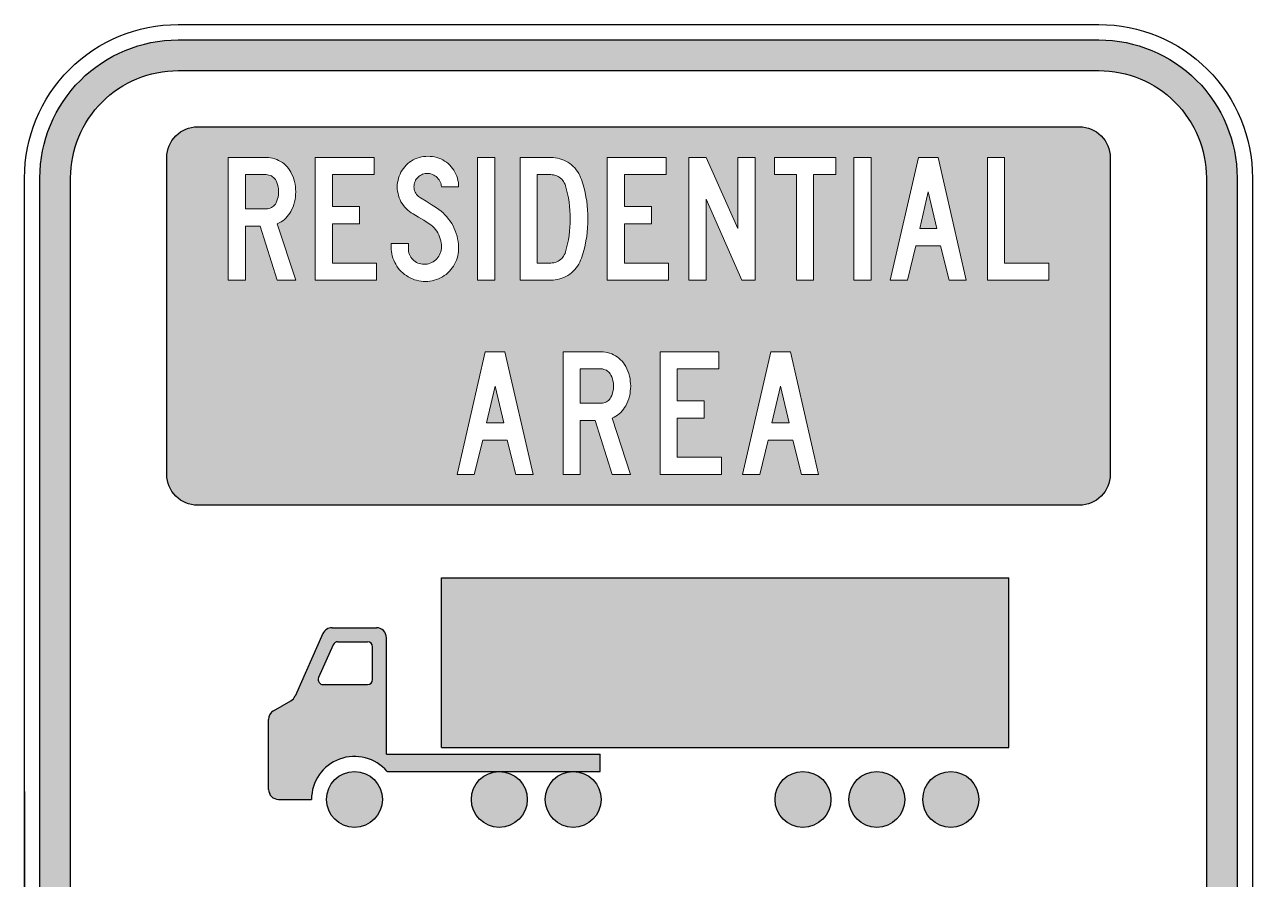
# Model space of a CAD drawing. Extents: x 134.8 to 151.8, y 183.6 to 208.6.
# Drawn here: x 134.77 to 151.77, y 196.74 to 208.58 of the extents above; entities that cross this region are included whole.
import ezdxf

# ---------------------------------------------------------------- set-up
doc = ezdxf.new("R2010")
doc.units = 0
doc.header["$LTSCALE"] = 12
doc.header["$MEASUREMENT"] = 0
doc.layers.add('L18', color=4, linetype='CONTINUOUS')

msp = doc.modelspace()

# ---------------------------------------------------------------- hatches: boundary and pattern name
at = {"layer": 'L18'}
h = msp.add_hatch(color=256, dxfattribs=at)
edge = h.paths.add_edge_path(flags=16)
edge.add_line((135.412, 189.46), (135.412, 206.459))
edge.add_arc((136.899, 206.459), 1.487, 90, 180, ccw=False)
edge.add_line((136.899, 207.946), (149.649, 207.946))
edge.add_arc((149.649, 206.459), 1.487, 0, 90, ccw=False)
edge.add_line((151.136, 206.459), (151.136, 189.46))
edge.add_arc((149.649, 189.46), 1.487, 270, 360, ccw=False)
edge.add_line((149.649, 187.972), (136.899, 187.972))
edge.add_arc((136.899, 189.46), 1.487, 180, 270, ccw=False)
edge = h.paths.add_edge_path()
edge.add_line((134.987, 189.46), (134.987, 206.459))
edge.add_arc((136.899, 206.459), 1.912, 90, 180, ccw=False)
edge.add_line((136.899, 208.371), (149.649, 208.371))
edge.add_arc((149.649, 206.459), 1.912, 0, 90, ccw=False)
edge.add_line((151.561, 206.459), (151.561, 189.46))
edge.add_arc((149.649, 189.46), 1.912, 270, 360, ccw=False)
edge.add_line((149.649, 187.547), (136.899, 187.547))
edge.add_arc((136.899, 189.46), 1.912, 180, 270, ccw=False)
h = msp.add_hatch(color=256, dxfattribs=at)
h.paths.add_polyline_path([(141.408, 203.066), (141.169, 203.066), (141.289, 203.576)], flags=0)
h.paths.add_polyline_path([(140.762, 202.351), (141.152, 204.051), (141.425, 204.051), (141.815, 202.351), (141.577, 202.351), (141.458, 202.828), (141.119, 202.828), (141.001, 202.351)], flags=16)
h.paths.add_polyline_path([(143.572, 202.351), (143.572, 204.051), (144.388, 204.051), (144.388, 203.813), (143.81, 203.813), (143.81, 203.371), (144.184, 203.371), (144.184, 203.134), (143.81, 203.134), (143.81, 202.59), (144.421, 202.59), (144.421, 202.351)], flags=16)
h.paths.add_polyline_path([(145.36, 203.066), (145.122, 203.066), (145.242, 203.576)], flags=0)
h.paths.add_polyline_path([(144.715, 202.351), (145.106, 204.051), (145.377, 204.051), (145.767, 202.351), (145.531, 202.351), (145.411, 202.828), (145.071, 202.828), (144.953, 202.351)], flags=16)
h.paths.add_polyline_path([(138.8, 205.042), (138.8, 206.742), (139.615, 206.742), (139.615, 206.506), (139.037, 206.506), (139.037, 206.064), (139.411, 206.064), (139.411, 205.825), (139.037, 205.825), (139.037, 205.281), (139.649, 205.281), (139.649, 205.042)], flags=16)
h.paths.add_polyline_path([(141.045, 205.042), (141.045, 206.742), (141.283, 206.742), (141.283, 205.042)], flags=16)
h.paths.add_polyline_path([(141.873, 205.281), (142.06, 205.281), (142.08, 205.282), (142.102, 205.285), (142.121, 205.29), (142.142, 205.298), (142.161, 205.306), (142.178, 205.317), (142.195, 205.33), (142.211, 205.344), (142.225, 205.36), (142.236, 205.377), (142.247, 205.394), (142.257, 205.413), (142.263, 205.434), (142.279, 205.491), (142.292, 205.546), (142.303, 205.604), (142.312, 205.661), (142.32, 205.72), (142.325, 205.776), (142.328, 205.835), (142.328, 205.893), (142.328, 205.952), (142.325, 206.008), (142.32, 206.067), (142.312, 206.125), (142.303, 206.182), (142.292, 206.239), (142.279, 206.296), (142.263, 206.352), (142.257, 206.371), (142.247, 206.39), (142.236, 206.409), (142.225, 206.425), (142.211, 206.441), (142.195, 206.455), (142.178, 206.468), (142.161, 206.479), (142.142, 206.488), (142.121, 206.495), (142.102, 206.501), (142.08, 206.504), (142.06, 206.506), (141.873, 206.506)], flags=0)
h.paths.add_polyline_path([(141.635, 205.042), (142.06, 205.042), (142.091, 205.044), (142.121, 205.047), (142.153, 205.052), (142.183, 205.06), (142.213, 205.069), (142.241, 205.082), (142.27, 205.094), (142.296, 205.11), (142.322, 205.128), (142.345, 205.147), (142.369, 205.167), (142.391, 205.189), (142.412, 205.213), (142.429, 205.238), (142.446, 205.265), (142.461, 205.292), (142.473, 205.32), (142.484, 205.349), (142.503, 205.407), (142.521, 205.467), (142.535, 205.527), (142.546, 205.587), (142.557, 205.647), (142.565, 205.708), (142.569, 205.77), (142.573, 205.832), (142.574, 205.893), (142.573, 205.955), (142.569, 206.016), (142.565, 206.078), (142.557, 206.138), (142.546, 206.199), (142.535, 206.259), (142.521, 206.319), (142.503, 206.378), (142.484, 206.436), (142.473, 206.466), (142.461, 206.495), (142.446, 206.521), (142.429, 206.548), (142.412, 206.573), (142.391, 206.597), (142.369, 206.619), (142.345, 206.64), (142.322, 206.659), (142.296, 206.676), (142.27, 206.692), (142.241, 206.704), (142.213, 206.716), (142.183, 206.725), (142.153, 206.733), (142.121, 206.739), (142.091, 206.742), (142.06, 206.742), (141.635, 206.742)], flags=16)
h.paths.add_polyline_path([(142.841, 205.042), (142.841, 206.742), (143.655, 206.742), (143.655, 206.506), (143.079, 206.506), (143.079, 206.064), (143.452, 206.064), (143.452, 205.825), (143.079, 205.825), (143.079, 205.281), (143.69, 205.281), (143.69, 205.042)], flags=16)
h.paths.add_polyline_path([(143.973, 205.042), (143.973, 206.742), (144.209, 206.742), (144.651, 205.757), (144.651, 206.742), (144.89, 206.742), (144.89, 205.042), (144.703, 205.042), (144.209, 206.165), (144.209, 205.042)], flags=16)
h.paths.add_polyline_path([(145.463, 205.042), (145.463, 206.506), (145.156, 206.506), (145.156, 206.742), (146.006, 206.742), (146.006, 206.506), (145.699, 206.506), (145.699, 205.042)], flags=16)
h.paths.add_polyline_path([(146.255, 205.042), (146.255, 206.742), (146.493, 206.742), (146.493, 205.042)], flags=16)
h.paths.add_polyline_path([(147.404, 205.757), (147.167, 205.757), (147.286, 206.267)], flags=0)
h.paths.add_polyline_path([(146.759, 205.042), (147.15, 206.742), (147.422, 206.742), (147.811, 205.042), (147.575, 205.042), (147.455, 205.519), (147.115, 205.519), (146.997, 205.042)], flags=16)
edge = h.paths.add_edge_path()
edge.add_line((136.744, 202.351), (136.744, 206.742))
edge.add_arc((137.169, 206.742), 0.425, 90, 180, ccw=False)
edge.add_line((137.169, 207.167), (149.379, 207.167))
edge.add_arc((149.379, 206.742), 0.425, 0, 90, ccw=False)
edge.add_line((149.804, 206.742), (149.804, 202.351))
edge.add_arc((149.379, 202.351), 0.425, -90, 0, ccw=False)
edge.add_line((149.379, 201.926), (137.169, 201.926))
edge.add_arc((137.169, 202.351), 0.425, 180, 270, ccw=False)
h.paths.add_polyline_path([(148.954, 205.042), (148.105, 205.042), (148.105, 206.742), (148.342, 206.742), (148.342, 205.281), (148.954, 205.281)], flags=16)
h.paths.add_polyline_path([(142.91, 203.134), (142.937, 203.145), (142.961, 203.159), (142.985, 203.175), (143.008, 203.192), (143.029, 203.211), (143.049, 203.234), (143.067, 203.256), (143.082, 203.279), (143.097, 203.303), (143.112, 203.335), (143.127, 203.368), (143.139, 203.401), (143.149, 203.436), (143.157, 203.47), (143.161, 203.505), (143.165, 203.54), (143.166, 203.576), (143.165, 203.611), (143.161, 203.645), (143.157, 203.682), (143.149, 203.715), (143.139, 203.75), (143.127, 203.783), (143.112, 203.816), (143.097, 203.848), (143.082, 203.873), (143.065, 203.898), (143.046, 203.92), (143.026, 203.942), (143.004, 203.961), (142.98, 203.98), (142.956, 203.996), (142.929, 204.01), (142.903, 204.023), (142.874, 204.032), (142.846, 204.042), (142.817, 204.046), (142.787, 204.05), (142.757, 204.051), (142.232, 204.051), (142.232, 202.351), (142.468, 202.351), (142.468, 203.099), (142.672, 203.099), (142.91, 202.351), (143.165, 202.351)], flags=16)
h.paths.add_polyline_path([(142.757, 203.338), (142.468, 203.338), (142.468, 203.813), (142.757, 203.813), (142.776, 203.813), (142.795, 203.808), (142.813, 203.803), (142.83, 203.795), (142.846, 203.784), (142.86, 203.773), (142.873, 203.759), (142.884, 203.745), (142.893, 203.729), (142.906, 203.702), (142.914, 203.675), (142.921, 203.647), (142.926, 203.619), (142.928, 203.59), (142.928, 203.56), (142.926, 203.532), (142.921, 203.503), (142.914, 203.477), (142.906, 203.448), (142.893, 203.423), (142.884, 203.406), (142.873, 203.391), (142.86, 203.377), (142.846, 203.366), (142.83, 203.357), (142.813, 203.349), (142.795, 203.342), (142.776, 203.339)], flags=0)
h.paths.add_polyline_path([(138.273, 205.825), (138.3, 205.836), (138.325, 205.851), (138.349, 205.866), (138.371, 205.884), (138.391, 205.904), (138.412, 205.925), (138.429, 205.947), (138.447, 205.971), (138.461, 205.994), (138.477, 206.027), (138.491, 206.059), (138.502, 206.092), (138.511, 206.127), (138.519, 206.161), (138.524, 206.196), (138.527, 206.231), (138.529, 206.267), (138.527, 206.302), (138.524, 206.338), (138.519, 206.373), (138.511, 206.408), (138.502, 206.441), (138.491, 206.474), (138.477, 206.507), (138.461, 206.539), (138.445, 206.564), (138.428, 206.589), (138.41, 206.611), (138.39, 206.633), (138.368, 206.654), (138.344, 206.671), (138.319, 206.687), (138.292, 206.701), (138.265, 206.714), (138.238, 206.725), (138.208, 206.733), (138.18, 206.738), (138.15, 206.742), (138.121, 206.742), (137.594, 206.742), (137.594, 205.042), (137.833, 205.042), (137.833, 205.791), (138.036, 205.791), (138.273, 205.042), (138.529, 205.042)], flags=16)
h.paths.add_polyline_path([(138.121, 206.029), (137.833, 206.029), (137.833, 206.506), (138.121, 206.506), (138.139, 206.504), (138.158, 206.499), (138.175, 206.495), (138.193, 206.487), (138.208, 206.476), (138.222, 206.465), (138.237, 206.45), (138.248, 206.436), (138.257, 206.42), (138.268, 206.394), (138.278, 206.367), (138.284, 206.338), (138.289, 206.31), (138.292, 206.281), (138.292, 206.253), (138.289, 206.223), (138.284, 206.195), (138.278, 206.168), (138.268, 206.141), (138.257, 206.114), (138.248, 206.098), (138.237, 206.083), (138.222, 206.068), (138.208, 206.057), (138.193, 206.048), (138.175, 206.04), (138.158, 206.034), (138.139, 206.03)], flags=0)
h.paths.add_polyline_path([(140.088, 205.484), (140.088, 205.552), (139.85, 205.552), (139.85, 205.502), (139.851, 205.47), (139.853, 205.44), (139.859, 205.409), (139.866, 205.379), (139.875, 205.349), (139.886, 205.319), (139.899, 205.29), (139.913, 205.263), (139.929, 205.237), (139.948, 205.211), (139.967, 205.188), (139.989, 205.164), (140.011, 205.143), (140.035, 205.123), (140.061, 205.106), (140.087, 205.088), (140.115, 205.074), (140.143, 205.061), (140.172, 205.05), (140.202, 205.042), (140.232, 205.035), (140.263, 205.03), (140.295, 205.027), (140.325, 205.027), (140.357, 205.027), (140.387, 205.03), (140.416, 205.035), (140.446, 205.042), (140.476, 205.052), (140.505, 205.063), (140.533, 205.076), (140.56, 205.09), (140.585, 205.107), (140.611, 205.124), (140.634, 205.145), (140.656, 205.167), (140.677, 205.189), (140.696, 205.213), (140.713, 205.238), (140.729, 205.265), (140.742, 205.293), (140.754, 205.322), (140.764, 205.35), (140.772, 205.38), (140.778, 205.41), (140.783, 205.44), (140.784, 205.472), (140.784, 205.502), (140.781, 205.54), (140.778, 205.577), (140.77, 205.615), (140.762, 205.653), (140.751, 205.69), (140.738, 205.726), (140.723, 205.761), (140.707, 205.794), (140.688, 205.828), (140.667, 205.86), (140.645, 205.89), (140.622, 205.92), (140.595, 205.948), (140.568, 205.975), (140.54, 206), (140.51, 206.024), (140.478, 206.046), (140.405, 206.092), (140.333, 206.138), (140.257, 206.182), (140.241, 206.191), (140.227, 206.204), (140.213, 206.217), (140.202, 206.231), (140.191, 206.247), (140.183, 206.264), (140.175, 206.281), (140.17, 206.299), (140.167, 206.318), (140.166, 206.337), (140.167, 206.356), (140.169, 206.375), (140.173, 206.392), (140.18, 206.411), (140.188, 206.427), (140.197, 206.442), (140.21, 206.458), (140.222, 206.472), (140.237, 206.483), (140.252, 206.495), (140.268, 206.504), (140.285, 206.512), (140.303, 206.517), (140.322, 206.52), (140.341, 206.521), (140.36, 206.521), (140.38, 206.52), (140.401, 206.515), (140.42, 206.509), (140.439, 206.499), (140.456, 206.49), (140.473, 206.477), (140.488, 206.463), (140.502, 206.449), (140.514, 206.431), (140.524, 206.414), (140.533, 206.395), (140.54, 206.376), (140.544, 206.356), (140.546, 206.335), (140.784, 206.335), (140.783, 206.365), (140.78, 206.395), (140.775, 206.425), (140.767, 206.455), (140.757, 206.483), (140.746, 206.512), (140.732, 206.539), (140.718, 206.566), (140.701, 206.591), (140.682, 206.615), (140.66, 206.637), (140.637, 206.657), (140.614, 206.676), (140.59, 206.693), (140.563, 206.709), (140.536, 206.722), (140.508, 206.733), (140.48, 206.742), (140.45, 206.75), (140.42, 206.755), (140.39, 206.758), (140.36, 206.76), (140.33, 206.758), (140.298, 206.755), (140.27, 206.75), (140.24, 206.742), (140.211, 206.733), (140.183, 206.722), (140.156, 206.709), (140.129, 206.693), (140.104, 206.676), (140.08, 206.657), (140.058, 206.637), (140.038, 206.615), (140.019, 206.591), (140.001, 206.566), (139.986, 206.539), (139.973, 206.512), (139.96, 206.483), (139.951, 206.455), (139.945, 206.425), (139.938, 206.395), (139.935, 206.365), (139.935, 206.335), (139.935, 206.305), (139.938, 206.274), (139.945, 206.244), (139.951, 206.215), (139.962, 206.185), (139.973, 206.158), (139.986, 206.13), (140.001, 206.105), (140.019, 206.079), (140.038, 206.056), (140.058, 206.034), (140.08, 206.013), (140.104, 205.994), (140.129, 205.977), (140.156, 205.961), (140.23, 205.918), (140.304, 205.873), (140.377, 205.825), (140.401, 205.808), (140.423, 205.789), (140.443, 205.768), (140.462, 205.746), (140.48, 205.723), (140.495, 205.697), (140.508, 205.672), (140.521, 205.645), (140.53, 205.617), (140.536, 205.589), (140.543, 205.56), (140.546, 205.532), (140.546, 205.502), (140.546, 205.48), (140.543, 205.458), (140.536, 205.435), (140.53, 205.415), (140.521, 205.394), (140.51, 205.375), (140.497, 205.357), (140.483, 205.339), (140.467, 205.323), (140.45, 205.309), (140.431, 205.298), (140.412, 205.287), (140.391, 205.278), (140.369, 205.271), (140.347, 205.267), (140.325, 205.263), (140.304, 205.263), (140.282, 205.265), (140.262, 205.268), (140.241, 205.273), (140.221, 205.281), (140.202, 205.29), (140.183, 205.301), (140.166, 205.315), (140.15, 205.33), (140.136, 205.345), (140.123, 205.363), (140.112, 205.382), (140.104, 205.401), (140.096, 205.421), (140.091, 205.442), (140.088, 205.464)], flags=16)
h = msp.add_hatch(color=256, dxfattribs=at)
h.paths.add_polyline_path([(140.545, 200.92), (140.545, 198.57), (148.399, 198.57), (148.399, 200.92)])
h.paths.add_polyline_path([(139.794, 198.238), (142.744, 198.238), (142.744, 198.48), (139.785, 198.48), (139.785, 200.091, 0.414214), (139.646, 200.229), (139.031, 200.229, 0.296213), (138.905, 200.147), (138.52, 199.282, -0.158384), (138.462, 199.218), (138.222, 199.08, 0.267949), (138.153, 198.96), (138.153, 197.989, 0.414214), (138.291, 197.851), (138.748, 197.851, -0.696123)])
h.paths.add_polyline_path([(138.909, 199.441, -0.542956), (138.846, 199.538), (139.049, 199.994, -0.296213), (139.112, 200.035), (139.522, 200.035, -0.414214), (139.591, 199.966), (139.591, 199.51, -0.414214), (139.522, 199.441)], flags=16)
h.paths.add_polyline_path([(139.729, 197.851, 1), (138.955, 197.851, 1)])
h.paths.add_polyline_path([(141.734, 197.851, 1), (140.96, 197.851, 1)])
h.paths.add_polyline_path([(141.983, 197.851, 1), (142.758, 197.851, 1)])
h.paths.add_polyline_path([(145.164, 197.851, 1), (145.938, 197.851, 1)])
h.paths.add_polyline_path([(146.187, 197.851, 1), (146.961, 197.851, 1)])
h.paths.add_polyline_path([(147.21, 197.851, 1), (147.984, 197.851, 1)])

# ---------------------------------------------------------------- linework, layer by layer
at = {"layer": 'L18', "lineweight": 0}
for p, q in [((148.105, 206.742, 0), (148.342, 206.742, 0)), ((148.105, 205.042, 0), (148.105, 206.742, 0)), ((148.342, 206.742, 0), (148.342, 205.281, 0)), ((148.342, 205.281, 0), (148.954, 205.281, 0)), ((148.954, 205.281, 0), (148.954, 205.042, 0)), ((148.105, 205.042, 0), (148.105, 205.042, 0)), ((148.954, 205.042, 0), (148.105, 205.042, 0))]:
    msp.add_line(p, q, dxfattribs=at)
at = {"layer": 'L18'}
for p, q in [((134.774, 197.959, 0), (134.774, 201.784, 0)), ((140.545, 198.57, 0), (140.545, 200.92, 0)), ((140.545, 200.92, 0), (148.399, 200.92, 0)), ((148.399, 198.57, 0), (148.399, 200.92, 0)), ((138.905, 200.147, 0), (138.52, 199.282, 0)), ((139.031, 200.229, 0), (139.646, 200.229, 0)), ((139.785, 198.48, 0), (139.785, 200.091, 0)), ((139.049, 199.994, 0), (138.846, 199.538, 0)), ((139.112, 200.035, 0), (139.522, 200.035, 0)), ((139.591, 199.51, 0), (139.591, 199.966, 0)), ((138.909, 199.441, 0), (139.522, 199.441, 0)), ((138.222, 199.08, 0), (138.462, 199.218, 0)), ((138.153, 197.989, 0), (138.153, 198.96, 0)), ((140.545, 198.57, 0), (148.399, 198.57, 0)), ((139.785, 198.48, 0), (142.744, 198.48, 0)), ((142.744, 198.238, 0), (142.744, 198.48, 0)), ((139.794, 198.238, 0), (142.744, 198.238, 0)), ((134.774, 197.959, 0), (134.774, 193.922, 0)), ((138.291, 197.851, 0), (138.748, 197.851, 0))]:
    msp.add_line(p, q, dxfattribs=at)
at = {"layer": 'L18', "elevation": 0}
for points in [[(134.774, 189.46), (134.774, 206.459, -0.414214), (136.899, 208.584), (149.649, 208.584, -0.414214), (151.774, 206.459), (151.774, 189.46, -0.414214), (149.649, 187.335), (136.899, 187.335, -0.414214)], [(134.987, 189.46), (134.987, 206.459, -0.414214), (136.899, 208.371), (149.649, 208.371, -0.414214), (151.561, 206.459), (151.561, 189.46, -0.414214), (149.649, 187.547), (136.899, 187.547, -0.414214)], [(135.412, 189.46), (135.412, 206.459, -0.414214), (136.899, 207.946), (149.649, 207.946, -0.414214), (151.136, 206.459), (151.136, 189.46, -0.414214), (149.649, 187.972), (136.899, 187.972, -0.414214)], [(136.744, 202.351), (136.744, 206.742, -0.414214), (137.169, 207.167), (149.379, 207.167, -0.414214), (149.804, 206.742), (149.804, 202.351, -0.414214), (149.379, 201.926), (137.169, 201.926, -0.414214)]]:
    msp.add_lwpolyline(points, format="xyb", close=True, dxfattribs=at)
at = {"layer": 'L18', "lineweight": 0}
for points in [[(137.594, 206.742), (138.121, 206.742)], [(137.594, 206.742), (137.594, 205.042), (137.833, 205.042), (137.833, 205.791), (138.036, 205.791), (138.273, 205.042), (138.529, 205.042), (138.273, 205.825)], [(138.461, 206.539), (138.445, 206.564), (138.428, 206.589), (138.41, 206.611), (138.39, 206.633), (138.368, 206.654), (138.344, 206.671), (138.319, 206.687), (138.292, 206.701), (138.265, 206.714), (138.238, 206.725), (138.208, 206.733), (138.18, 206.738), (138.15, 206.742), (138.121, 206.742)], [(138.8, 205.042), (138.8, 206.742), (139.615, 206.742), (139.615, 206.506), (139.037, 206.506), (139.037, 206.064), (139.411, 206.064), (139.411, 205.825), (139.037, 205.825), (139.037, 205.281), (139.649, 205.281), (139.649, 205.042), (138.8, 205.042), (138.8, 205.042)], [(140.546, 206.335), (140.784, 206.335), (140.783, 206.365), (140.78, 206.395), (140.775, 206.425), (140.767, 206.455), (140.757, 206.483), (140.746, 206.512), (140.732, 206.539), (140.718, 206.566), (140.701, 206.591), (140.682, 206.615), (140.66, 206.637), (140.637, 206.657), (140.614, 206.676), (140.59, 206.693), (140.563, 206.709), (140.536, 206.722), (140.508, 206.733), (140.48, 206.742), (140.45, 206.75), (140.42, 206.755), (140.39, 206.758), (140.36, 206.76), (140.33, 206.758), (140.298, 206.755), (140.27, 206.75), (140.24, 206.742), (140.211, 206.733), (140.183, 206.722), (140.156, 206.709), (140.129, 206.693), (140.104, 206.676), (140.08, 206.657), (140.058, 206.637), (140.038, 206.615), (140.019, 206.591), (140.001, 206.566), (139.986, 206.539), (139.973, 206.512), (139.96, 206.483), (139.951, 206.455), (139.945, 206.425), (139.938, 206.395), (139.935, 206.365), (139.935, 206.335), (139.935, 206.305), (139.938, 206.274), (139.945, 206.244), (139.951, 206.215), (139.962, 206.185), (139.973, 206.158), (139.986, 206.13), (140.001, 206.105), (140.019, 206.079), (140.038, 206.056), (140.058, 206.034), (140.08, 206.013), (140.104, 205.994), (140.129, 205.977), (140.156, 205.961)], [(141.045, 205.042), (141.045, 206.742), (141.283, 206.742), (141.283, 205.042), (141.045, 205.042), (141.045, 205.042)], [(141.635, 205.042), (142.06, 205.042), (142.091, 205.044), (142.121, 205.047), (142.153, 205.052), (142.183, 205.06), (142.213, 205.069), (142.241, 205.082), (142.27, 205.094), (142.296, 205.11), (142.322, 205.128), (142.345, 205.147), (142.369, 205.167), (142.391, 205.189), (142.412, 205.213), (142.429, 205.238), (142.446, 205.265), (142.461, 205.292), (142.473, 205.32), (142.484, 205.349), (142.503, 205.407), (142.521, 205.467), (142.535, 205.527), (142.546, 205.587), (142.557, 205.647), (142.565, 205.708), (142.569, 205.77), (142.573, 205.832), (142.574, 205.893), (142.573, 205.955), (142.569, 206.016), (142.565, 206.078), (142.557, 206.138), (142.546, 206.199), (142.535, 206.259), (142.521, 206.319), (142.503, 206.378), (142.484, 206.436), (142.473, 206.466), (142.461, 206.495), (142.446, 206.521), (142.429, 206.548), (142.412, 206.573), (142.391, 206.597), (142.369, 206.619), (142.345, 206.64), (142.322, 206.659), (142.296, 206.676), (142.27, 206.692), (142.241, 206.704), (142.213, 206.716), (142.183, 206.725), (142.153, 206.733), (142.121, 206.739), (142.091, 206.742), (142.06, 206.742), (141.635, 206.742), (141.635, 205.042), (141.635, 205.042)], [(142.841, 205.042), (142.841, 206.742), (143.655, 206.742), (143.655, 206.506), (143.079, 206.506), (143.079, 206.064), (143.452, 206.064), (143.452, 205.825), (143.079, 205.825), (143.079, 205.281), (143.69, 205.281), (143.69, 205.042), (142.841, 205.042), (142.841, 205.042)], [(143.973, 205.042), (143.973, 206.742), (144.209, 206.742), (144.651, 205.757), (144.651, 206.742), (144.89, 206.742), (144.89, 205.042), (144.703, 205.042), (144.209, 206.165), (144.209, 205.042), (143.973, 205.042), (143.973, 205.042)], [(145.463, 205.042), (145.463, 206.506), (145.156, 206.506), (145.156, 206.742), (146.006, 206.742), (146.006, 206.506), (145.699, 206.506), (145.699, 205.042), (145.463, 205.042), (145.463, 205.042)], [(146.255, 205.042), (146.255, 206.742), (146.493, 206.742), (146.493, 205.042), (146.255, 205.042), (146.255, 205.042)], [(146.759, 205.042), (147.15, 206.742), (147.422, 206.742), (147.811, 205.042), (147.575, 205.042), (147.455, 205.519), (147.115, 205.519), (146.997, 205.042), (146.759, 205.042), (146.759, 205.042)], [(138.121, 206.029), (137.833, 206.029), (137.833, 206.506)], [(137.833, 206.506), (138.121, 206.506)], [(138.257, 206.42), (138.248, 206.436), (138.237, 206.45), (138.222, 206.465), (138.208, 206.476), (138.193, 206.487), (138.175, 206.495), (138.158, 206.499), (138.139, 206.504), (138.121, 206.506)], [(138.257, 206.114), (138.268, 206.141), (138.278, 206.168), (138.284, 206.195), (138.289, 206.223), (138.292, 206.253), (138.292, 206.281), (138.289, 206.31), (138.284, 206.338), (138.278, 206.367), (138.268, 206.394), (138.257, 206.42)], [(138.461, 205.994), (138.477, 206.027), (138.491, 206.059), (138.502, 206.092), (138.511, 206.127), (138.519, 206.161), (138.524, 206.196), (138.527, 206.231), (138.529, 206.267), (138.527, 206.302), (138.524, 206.338), (138.519, 206.373), (138.511, 206.408), (138.502, 206.441), (138.491, 206.474), (138.477, 206.507), (138.461, 206.539)], [(140.36, 206.521), (140.341, 206.521), (140.322, 206.52), (140.303, 206.517), (140.285, 206.512), (140.268, 206.504), (140.252, 206.495), (140.237, 206.483), (140.222, 206.472), (140.21, 206.458), (140.197, 206.442), (140.188, 206.427), (140.18, 206.411), (140.173, 206.392), (140.169, 206.375), (140.167, 206.356), (140.166, 206.337), (140.167, 206.318), (140.17, 206.299), (140.175, 206.281), (140.183, 206.264), (140.191, 206.247), (140.202, 206.231), (140.213, 206.217), (140.227, 206.204), (140.241, 206.191), (140.257, 206.182)], [(140.546, 206.335), (140.544, 206.356), (140.54, 206.376), (140.533, 206.395), (140.524, 206.414), (140.514, 206.431), (140.502, 206.449), (140.488, 206.463), (140.473, 206.477), (140.456, 206.49), (140.439, 206.499), (140.42, 206.509), (140.401, 206.515), (140.38, 206.52), (140.36, 206.521)], [(141.873, 205.281), (142.06, 205.281), (142.08, 205.282), (142.102, 205.285), (142.121, 205.29), (142.142, 205.298), (142.161, 205.306), (142.178, 205.317), (142.195, 205.33), (142.211, 205.344), (142.225, 205.36), (142.236, 205.377), (142.247, 205.394), (142.257, 205.413), (142.263, 205.434), (142.279, 205.491), (142.292, 205.546), (142.303, 205.604), (142.312, 205.661), (142.32, 205.72), (142.325, 205.776), (142.328, 205.835), (142.328, 205.893), (142.328, 205.952), (142.325, 206.008), (142.32, 206.067), (142.312, 206.125), (142.303, 206.182), (142.292, 206.239), (142.279, 206.296), (142.263, 206.352), (142.257, 206.371), (142.247, 206.39), (142.236, 206.409), (142.225, 206.425), (142.211, 206.441), (142.195, 206.455), (142.178, 206.468), (142.161, 206.479), (142.142, 206.488), (142.121, 206.495), (142.102, 206.501), (142.08, 206.504), (142.06, 206.506), (141.873, 206.506), (141.873, 205.281), (141.873, 205.281)], [(147.404, 205.757), (147.167, 205.757), (147.286, 206.267), (147.404, 205.757), (147.404, 205.757)], [(138.121, 206.029), (138.139, 206.03), (138.158, 206.034), (138.175, 206.04), (138.193, 206.048), (138.208, 206.057), (138.222, 206.068), (138.237, 206.083), (138.248, 206.098), (138.257, 206.114)], [(139.85, 205.552), (139.85, 205.502), (139.851, 205.47), (139.853, 205.44), (139.859, 205.409), (139.866, 205.379), (139.875, 205.349), (139.886, 205.319), (139.899, 205.29), (139.913, 205.263), (139.929, 205.237), (139.948, 205.211), (139.967, 205.188), (139.989, 205.164), (140.011, 205.143), (140.035, 205.123), (140.061, 205.106), (140.087, 205.088), (140.115, 205.074), (140.143, 205.061), (140.172, 205.05), (140.202, 205.042), (140.232, 205.035), (140.263, 205.03), (140.295, 205.027), (140.325, 205.027), (140.357, 205.027), (140.387, 205.03), (140.416, 205.035), (140.446, 205.042), (140.476, 205.052), (140.505, 205.063), (140.533, 205.076), (140.56, 205.09), (140.585, 205.107), (140.611, 205.124), (140.634, 205.145), (140.656, 205.167), (140.677, 205.189), (140.696, 205.213), (140.713, 205.238), (140.729, 205.265), (140.742, 205.293), (140.754, 205.322), (140.764, 205.35), (140.772, 205.38), (140.778, 205.41), (140.783, 205.44), (140.784, 205.472), (140.784, 205.502), (140.781, 205.54), (140.778, 205.577), (140.77, 205.615), (140.762, 205.653), (140.751, 205.69), (140.738, 205.726), (140.723, 205.761), (140.707, 205.794), (140.688, 205.828), (140.667, 205.86), (140.645, 205.89), (140.622, 205.92), (140.595, 205.948), (140.568, 205.975), (140.54, 206), (140.51, 206.024), (140.478, 206.046), (140.405, 206.092), (140.333, 206.138), (140.257, 206.182)], [(138.273, 205.825), (138.3, 205.836), (138.325, 205.851), (138.349, 205.866), (138.371, 205.884), (138.391, 205.904), (138.412, 205.925), (138.429, 205.947), (138.447, 205.971), (138.461, 205.994)], [(140.377, 205.825), (140.304, 205.873), (140.23, 205.918), (140.156, 205.961)], [(140.546, 205.502), (140.546, 205.532), (140.543, 205.56), (140.536, 205.589), (140.53, 205.617), (140.521, 205.645), (140.508, 205.672), (140.495, 205.697), (140.48, 205.723), (140.462, 205.746), (140.443, 205.768), (140.423, 205.789), (140.401, 205.808), (140.377, 205.825)], [(140.088, 205.484), (140.088, 205.552), (139.85, 205.552)], [(140.088, 205.484), (140.088, 205.464), (140.091, 205.442), (140.096, 205.421), (140.104, 205.401), (140.112, 205.382), (140.123, 205.363), (140.136, 205.345), (140.15, 205.33), (140.166, 205.315), (140.183, 205.301), (140.202, 205.29), (140.221, 205.281), (140.241, 205.273), (140.262, 205.268), (140.282, 205.265), (140.304, 205.263), (140.325, 205.263)], [(140.325, 205.263), (140.347, 205.267), (140.369, 205.271), (140.391, 205.278), (140.412, 205.287), (140.431, 205.298), (140.45, 205.309), (140.467, 205.323), (140.483, 205.339), (140.497, 205.357), (140.51, 205.375), (140.521, 205.394), (140.53, 205.415), (140.536, 205.435), (140.543, 205.458), (140.546, 205.48), (140.546, 205.502)], [(140.762, 202.351), (141.152, 204.051), (141.425, 204.051), (141.815, 202.351), (141.577, 202.351), (141.458, 202.828), (141.119, 202.828), (141.001, 202.351), (140.762, 202.351), (140.762, 202.351)], [(142.232, 204.051), (142.757, 204.051)], [(142.232, 204.051), (142.232, 202.351), (142.468, 202.351), (142.468, 203.099), (142.672, 203.099), (142.91, 202.351), (143.165, 202.351), (142.91, 203.134)], [(143.097, 203.848), (143.082, 203.873), (143.065, 203.898), (143.046, 203.92), (143.026, 203.942), (143.004, 203.961), (142.98, 203.98), (142.956, 203.996), (142.929, 204.01), (142.903, 204.023), (142.874, 204.032), (142.846, 204.042), (142.817, 204.046), (142.787, 204.05), (142.757, 204.051)], [(143.572, 202.351), (143.572, 204.051), (144.388, 204.051), (144.388, 203.813), (143.81, 203.813), (143.81, 203.371), (144.184, 203.371), (144.184, 203.134), (143.81, 203.134), (143.81, 202.59), (144.421, 202.59), (144.421, 202.351), (143.572, 202.351), (143.572, 202.351)], [(144.715, 202.351), (145.106, 204.051), (145.377, 204.051), (145.767, 202.351), (145.531, 202.351), (145.411, 202.828), (145.071, 202.828), (144.953, 202.351), (144.715, 202.351), (144.715, 202.351)], [(143.097, 203.303), (143.112, 203.335), (143.127, 203.368), (143.139, 203.401), (143.149, 203.436), (143.157, 203.47), (143.161, 203.505), (143.165, 203.54), (143.166, 203.576), (143.165, 203.611), (143.161, 203.645), (143.157, 203.682), (143.149, 203.715), (143.139, 203.75), (143.127, 203.783), (143.112, 203.816), (143.097, 203.848)], [(142.757, 203.338), (142.468, 203.338), (142.468, 203.813)], [(142.468, 203.813), (142.757, 203.813)], [(142.893, 203.729), (142.884, 203.745), (142.873, 203.759), (142.86, 203.773), (142.846, 203.784), (142.83, 203.795), (142.813, 203.803), (142.795, 203.808), (142.776, 203.813), (142.757, 203.813)], [(142.893, 203.423), (142.906, 203.448), (142.914, 203.477), (142.921, 203.503), (142.926, 203.532), (142.928, 203.56), (142.928, 203.59), (142.926, 203.619), (142.921, 203.647), (142.914, 203.675), (142.906, 203.702), (142.893, 203.729)], [(141.408, 203.066), (141.169, 203.066), (141.289, 203.576), (141.408, 203.066), (141.408, 203.066)], [(145.36, 203.066), (145.122, 203.066), (145.242, 203.576), (145.36, 203.066), (145.36, 203.066)], [(142.757, 203.338), (142.776, 203.339), (142.795, 203.342), (142.813, 203.349), (142.83, 203.357), (142.846, 203.366), (142.86, 203.377), (142.873, 203.391), (142.884, 203.406), (142.893, 203.423)], [(142.91, 203.134), (142.937, 203.145), (142.961, 203.159), (142.985, 203.175), (143.008, 203.192), (143.029, 203.211), (143.049, 203.234), (143.067, 203.256), (143.082, 203.279), (143.097, 203.303)]]:
    msp.add_lwpolyline(points, dxfattribs=at)
at = {"layer": 'L18'}
for centre in [(139.342, 197.851, 0), (141.347, 197.851, 0), (142.37, 197.851, 0), (145.551, 197.851, 0), (146.574, 197.851, 0), (147.597, 197.851, 0)]:
    msp.add_circle(centre, 0.387, dxfattribs=at)
for centre, radius, start, end in [((139.031, 200.091, 0), 0.138, 90, 156), ((139.646, 200.091, 0), 0.138, 0, 90), ((139.112, 199.966, 0), 0.0691, 90, 156), ((139.522, 199.966, 0), 0.0691, 0, 90), ((138.909, 199.51, 0), 0.0691, 156, 270), ((139.522, 199.51, 0), 0.0691, 270, 0), ((138.393, 199.338, 0), 0.138, 300, 336), ((138.291, 198.96, 0), 0.138, 120, 180), ((139.342, 197.851, 0), 0.595, 40.6293, 180), ((138.291, 197.989, 0), 0.138, 180, 270)]:
    msp.add_arc(centre, radius, start, end, dxfattribs=at)

doc.saveas('drawing.dxf')
